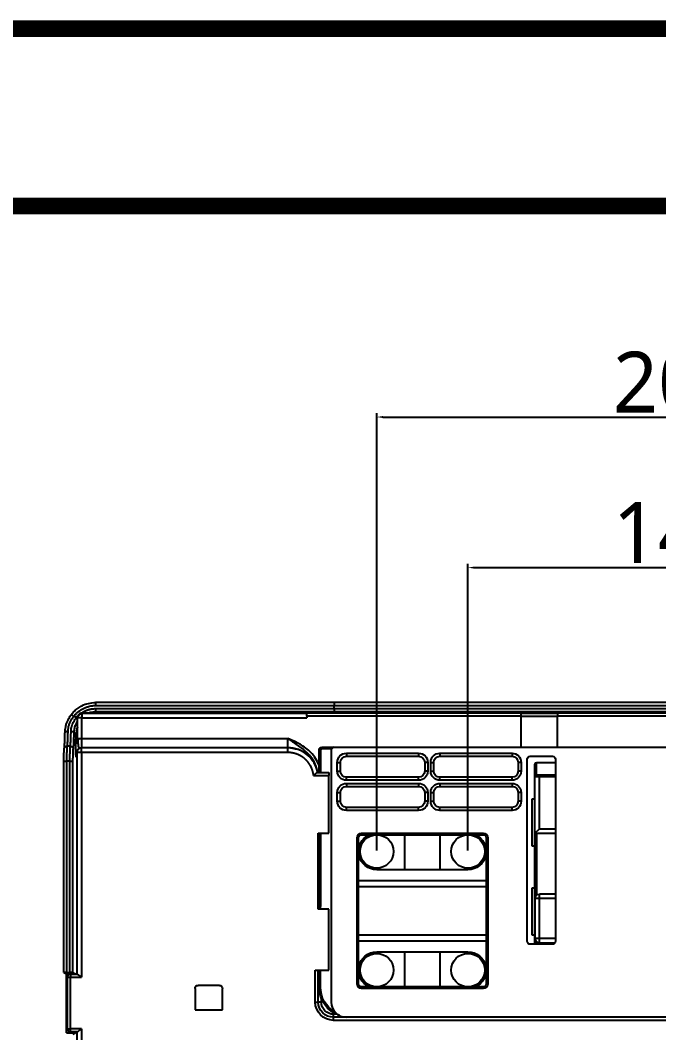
# Model space of a CAD drawing. Header units: millimetres. Extents: x 22 to 2359, y 6 to 1660.
# Drawn here: x 1629.1 to 1839.2, y 1327 to 1659.8 of the extents above; entities that cross this region are included whole.
import ezdxf

# ---------------------------------------------------------------- set-up
doc = ezdxf.new("R2010")
doc.units = ezdxf.units.MM
doc.layers.get('Defpoints').update_dxf_attribs({"linetype": 'CONTINUOUS'})
doc.layers.add('1LINE', color=7, linetype='CONTINUOUS')
doc.styles.add('Annotative', font='malgun.ttf')
doc.dimstyles.new('WOO', dxfattribs={"dimtxt": 20, "dimasz": 2, "dimexe": 1.25, "dimexo": 0.3, "dimgap": 1, "dimtad": 1, "dimdec": 1, "dimzin": 1, "dimdsep": 46, "dimtxsty": 'Annotative', "dimcen": 0, "dimclrd": 1, "dimclre": 1, "dimclrt": 2, "dimadec": 0, "dimazin": 0, "dimtfac": 1, "dimtdec": 1, "dimtofl": 0, "dimtmove": 0, "dimatfit": 3, "dimfxl": 0, "dimarcsym": 0})

# ---------------------------------------------------------------- blocks, each defined once
blk = doc.blocks.new('*D7')
at = {"layer": '1LINE', "color": 1, "lineweight": -2}
for p, q in [((1776.45, 1386.85), (1776.45, 1481.12)), ((1916.45, 1386.85), (1916.45, 1481.12)), ((1778.45, 1479.87), (1914.45, 1479.87))]:
    blk.add_line(p, q, dxfattribs=at)
at = {"layer": '1LINE', "color": 1}
for points in [[(1778.45, 1480.2), (1778.45, 1479.53), (1776.45, 1479.87)], [(1914.45, 1480.2), (1914.45, 1479.53), (1916.45, 1479.87)]]:
    blk.add_solid(points, dxfattribs=at)
at = {"layer": 'Defpoints', "color": 0}
for p in [(1916.45, 1479.87), (1776.45, 1386.55), (1916.45, 1386.55)]:
    blk.add_point(p, dxfattribs=at)
at = {"layer": '1LINE', "color": 2, "insert": (1846.45, 1491.25), "char_height": 20, "attachment_point": 5, "style": 'Annotative'}
blk.add_mtext('140', dxfattribs=at)
blk = doc.blocks.new('*D8')
at = {"layer": '1LINE', "color": 1, "lineweight": -2}
for p, q in [((1746.45, 1386.85), (1746.45, 1530.61)), ((1748.45, 1529.36), (1944.45, 1529.36)), ((1946.45, 1386.85), (1946.45, 1530.61))]:
    blk.add_line(p, q, dxfattribs=at)
at = {"layer": '1LINE', "color": 1}
for points in [[(1748.45, 1529.69), (1748.45, 1529.02), (1746.45, 1529.36)], [(1944.45, 1529.69), (1944.45, 1529.02), (1946.45, 1529.36)]]:
    blk.add_solid(points, dxfattribs=at)
at = {"layer": 'Defpoints', "color": 0}
for p in [(1946.45, 1529.36), (1746.45, 1386.55), (1946.45, 1386.55)]:
    blk.add_point(p, dxfattribs=at)
at = {"layer": '1LINE', "color": 2, "insert": (1846.45, 1540.69), "char_height": 20, "attachment_point": 5, "style": 'Annotative'}
blk.add_mtext('200', dxfattribs=at)

msp = doc.modelspace()

# ---------------------------------------------------------------- linework, layer by layer
at = {"layer": '1LINE'}
for p, q in [((1732.45, 1435.52), (1653.89, 1435.52)), ((1653.9, 1434.52), (1732.45, 1434.52)), ((2039.01, 1435.52), (1732.45, 1435.52)), ((1732.45, 1435.52), (1732.45, 1434.52)), ((1732.45, 1435.52), (1732.45, 1434.52)), ((1732.45, 1433.51), (1732.45, 1434.52)), ((1732.45, 1434.52), (2039, 1434.52)), ((1732.45, 1433.51), (1732.45, 1434.52)), ((1649.42, 1432.01), (1723.45, 1432.01)), ((1649.42, 1432.01), (1649.42, 1430.51)), ((1665.5, 1432.02), (1649.45, 1432.02)), ((1665.09, 1432.02), (1649.45, 1432.02)), ((1653.9, 1433.51), (1732.45, 1433.51)), ((1653.9, 1433.51), (1653.9, 1432.52)), ((1653.9, 1432.52), (1654.39, 1432.02)), ((1653.9, 1432.52), (1732.45, 1432.52)), ((1668.5, 1432.02), (1665.5, 1432.02)), ((1723.45, 1432.02), (1668.5, 1432.02)), ((1793.95, 1432.05), (1723.45, 1432.05)), ((1723.45, 1431.05), (1723.45, 1432.05)), ((1732.45, 1433.51), (2039, 1433.51)), ((1732.45, 1433.51), (1732.45, 1432.52)), ((1732.45, 1433.51), (1732.45, 1432.52)), ((1732.45, 1432.05), (1732.45, 1432.52)), ((1732.45, 1432.52), (2039, 1432.52)), ((1732.45, 1432.05), (1732.45, 1432.52)), ((1793.95, 1432.05), (1805.95, 1432.05)), ((1793.95, 1431.05), (1793.95, 1432.05)), ((1886.95, 1432.05), (1805.95, 1432.05)), ((1805.95, 1432.05), (1805.95, 1431.05)), ((1646.74, 1430.97), (1648, 1430.97)), ((1647.92, 1423.68), (1647.92, 1430.51)), ((1649.42, 1430.51), (1647.92, 1430.51)), ((1649.42, 1423.68), (1649.42, 1430.51)), ((1649.42, 1430.51), (1723.45, 1430.51)), ((1723.45, 1431.05), (1723.45, 1430.51)), ((1793.95, 1431.05), (1723.45, 1431.05)), ((1723.45, 1431), (1723.45, 1430.51)), ((1793.95, 1420.85), (1793.95, 1431.05)), ((1793.95, 1431.05), (1805.95, 1431.05)), ((1886.95, 1431.05), (1805.95, 1431.05)), ((1805.95, 1420.85), (1805.95, 1431.05)), ((1646.86, 1425.57), (1647.47, 1424.96)), ((1647.47, 1424.96), (1647.47, 1423.59)), ((1647.47, 1424.96), (1647.92, 1424.96)), ((1645.6, 1421.17), (1644.6, 1421.17)), ((1649.42, 1423.68), (1717.2, 1423.68)), ((1717.2, 1420.68), (1717.2, 1423.68)), ((1647.74, 1419.08), (1647.74, 1346.24)), ((1649.24, 1419.08), (1647.74, 1419.08)), ((1648.29, 1420.24), (1648.18, 1420.14)), ((1649.24, 1420.58), (1649.35, 1420.68)), ((1717.2, 1420.58), (1649.24, 1420.58)), ((1649.24, 1419.08), (1649.24, 1420.58)), ((1649.24, 1419.08), (1649.24, 1345.24)), ((1717.2, 1419.08), (1649.24, 1419.08)), ((1649.35, 1420.68), (1717.2, 1420.68)), ((1717.2, 1420.58), (1717.2, 1420.68)), ((1727.45, 1412.55), (1727.45, 1419.85)), ((1727.45, 1419.85), (1727.95, 1419.85)), ((1727.95, 1419.85), (1727.95, 1412.55)), ((1728.45, 1420.85), (1732.45, 1420.85)), ((1728.45, 1420.85), (1728.45, 1420.35)), ((1728.45, 1420.35), (1731.59, 1420.35)), ((1731.45, 1419.85), (1731.45, 1337.05)), ((1732.45, 1420.85), (1960.45, 1420.85)), ((1736.45, 1418.85), (1760.2, 1418.85)), ((1736.45, 1418.85), (1736.45, 1417.85)), ((1736.45, 1417.85), (1760.2, 1417.85)), ((1760.2, 1418.85), (1760.2, 1417.85)), ((1767.2, 1418.85), (1790.95, 1418.85)), ((1767.2, 1418.85), (1767.2, 1417.85)), ((1767.2, 1417.85), (1790.95, 1417.85)), ((1790.95, 1418.85), (1790.95, 1417.85)), ((1796.95, 1417.85), (1804.25, 1417.85)), ((1643.49, 1416.27), (1644.49, 1416.27)), ((1645.49, 1416.27), (1644.49, 1416.27)), ((1644.49, 1346.81), (1644.49, 1416.27)), ((1645.49, 1346.81), (1645.49, 1416.27)), ((1646.49, 1346.79), (1646.49, 1416.27)), ((1733.45, 1412.95), (1733.45, 1415.85)), ((1733.45, 1415.85), (1734.45, 1415.85)), ((1734.45, 1412.95), (1734.45, 1415.85)), ((1762.2, 1415.85), (1762.2, 1412.95)), ((1763.2, 1415.85), (1762.2, 1415.85)), ((1763.2, 1415.85), (1763.2, 1412.95)), ((1764.2, 1412.95), (1764.2, 1415.85)), ((1764.2, 1415.85), (1765.2, 1415.85)), ((1765.2, 1412.95), (1765.2, 1415.85)), ((1792.95, 1415.85), (1792.95, 1412.95)), ((1793.95, 1415.85), (1792.95, 1415.85)), ((1793.95, 1415.85), (1793.95, 1412.95)), ((1795.95, 1357.05), (1795.95, 1416.85)), ((1798.45, 1411.23), (1798.45, 1415.23)), ((1798.95, 1411.73), (1798.95, 1415.73)), ((1805.25, 1415.73), (1798.95, 1415.73)), ((1805.25, 1416.85), (1805.25, 1357.05)), ((1725.65, 1411.55), (1730.7, 1411.55)), ((1726.92, 1412.55), (1730.7, 1412.55)), ((1730.7, 1412.55), (1730.7, 1411.55)), ((1730.7, 1392.55), (1730.7, 1411.55)), ((1733.45, 1412.95), (1734.45, 1412.95)), ((1763.2, 1412.95), (1762.2, 1412.95)), ((1764.2, 1412.95), (1765.2, 1412.95)), ((1793.95, 1412.95), (1792.95, 1412.95)), ((1798.45, 1392.55), (1798.45, 1411.23)), ((1798.45, 1411.23), (1799.95, 1411.23)), ((1798.95, 1411.73), (1799.95, 1411.73)), ((1799.95, 1411.73), (1805.25, 1411.73)), ((1799.95, 1411.73), (1799.95, 1411.23)), ((1799.95, 1411.23), (1805.25, 1411.23)), ((1799.95, 1394.05), (1799.95, 1411.23)), ((1760.2, 1410.95), (1736.45, 1410.95)), ((1736.45, 1409.95), (1736.45, 1410.95)), ((1760.2, 1409.95), (1736.45, 1409.95)), ((1736.45, 1408.95), (1760.2, 1408.95)), ((1736.45, 1408.95), (1736.45, 1407.95)), ((1736.45, 1407.95), (1760.2, 1407.95)), ((1760.2, 1409.95), (1760.2, 1410.95)), ((1760.2, 1408.95), (1760.2, 1407.95)), ((1790.95, 1410.95), (1767.2, 1410.95)), ((1767.2, 1409.95), (1767.2, 1410.95)), ((1790.95, 1409.95), (1767.2, 1409.95)), ((1767.2, 1408.95), (1790.95, 1408.95)), ((1767.2, 1408.95), (1767.2, 1407.95)), ((1767.2, 1407.95), (1790.95, 1407.95)), ((1790.95, 1409.95), (1790.95, 1410.95)), ((1790.95, 1408.95), (1790.95, 1407.95)), ((1733.45, 1403.05), (1733.45, 1405.95)), ((1733.45, 1405.95), (1734.45, 1405.95)), ((1734.45, 1403.05), (1734.45, 1405.95)), ((1762.2, 1405.95), (1762.2, 1403.05)), ((1763.2, 1405.95), (1762.2, 1405.95)), ((1763.2, 1405.95), (1763.2, 1403.05)), ((1764.2, 1403.05), (1764.2, 1405.95)), ((1764.2, 1405.95), (1765.2, 1405.95)), ((1765.2, 1403.05), (1765.2, 1405.95)), ((1792.95, 1405.95), (1792.95, 1403.05)), ((1793.95, 1405.95), (1792.95, 1405.95)), ((1793.95, 1405.95), (1793.95, 1403.05)), ((1733.45, 1403.05), (1734.45, 1403.05)), ((1763.2, 1403.05), (1762.2, 1403.05)), ((1764.2, 1403.05), (1765.2, 1403.05)), ((1793.95, 1403.05), (1792.95, 1403.05)), ((1797.55, 1403.85), (1798.45, 1403.85)), ((1797.55, 1388.35), (1797.55, 1403.85)), ((1760.2, 1401.05), (1736.45, 1401.05)), ((1736.45, 1400.05), (1736.45, 1401.05)), ((1760.2, 1400.05), (1736.45, 1400.05)), ((1760.2, 1400.05), (1760.2, 1401.05)), ((1790.95, 1401.05), (1767.2, 1401.05)), ((1767.2, 1400.05), (1767.2, 1401.05)), ((1790.95, 1400.05), (1767.2, 1400.05)), ((1790.95, 1400.05), (1790.95, 1401.05)), ((1727.2, 1392.55), (1730.7, 1392.55)), ((1727.2, 1367.55), (1727.2, 1392.55)), ((1727.45, 1391.55), (1727.45, 1392.55)), ((1727.45, 1391.55), (1727.45, 1368.55)), ((1727.9, 1391.55), (1727.45, 1391.55)), ((1727.9, 1391.55), (1727.9, 1368.55)), ((1727.95, 1392.55), (1727.95, 1391.6)), ((1741.45, 1392.55), (1781.45, 1392.55)), ((1741.45, 1392.55), (1741.45, 1392.05)), ((1741.45, 1392.05), (1781.45, 1392.05)), ((1755.7, 1380.55), (1755.7, 1392.05)), ((1767.2, 1392.05), (1767.2, 1380.55)), ((1781.45, 1392.55), (1781.45, 1392.05)), ((1798.45, 1392.55), (1799.95, 1394.05)), ((1798.45, 1392.55), (1805.25, 1392.55)), ((1798.45, 1371.05), (1798.45, 1392.55)), ((1798.95, 1392.55), (1798.95, 1372.17)), ((1799.95, 1394.05), (1805.25, 1394.05)), ((1739.95, 1343.05), (1739.95, 1391.05)), ((1739.95, 1391.05), (1740.45, 1391.05)), ((1740.45, 1343.05), (1740.45, 1391.05)), ((1782.45, 1391.05), (1782.45, 1343.05)), ((1782.95, 1391.05), (1782.45, 1391.05)), ((1782.95, 1391.05), (1782.95, 1343.05)), ((1798.45, 1388.35), (1797.55, 1388.35)), ((1776.45, 1380.55), (1746.45, 1380.55)), ((1740.45, 1377.05), (1782.45, 1377.05)), ((1740.45, 1375.05), (1782.45, 1375.05)), ((1797.55, 1374.55), (1798.45, 1374.55)), ((1797.55, 1359.05), (1797.55, 1374.55)), ((1805.25, 1372.55), (1799.95, 1372.55)), ((1799.95, 1371.05), (1799.95, 1372.55)), ((1727.9, 1368.55), (1727.45, 1368.55)), ((1727.95, 1368.05), (1727.95, 1368.5)), ((1798.45, 1371.05), (1798.45, 1358.05)), ((1798.45, 1358.05), (1798.45, 1371.05)), ((1799.95, 1371.05), (1798.45, 1371.05)), ((1805.25, 1371.05), (1799.95, 1371.05)), ((1799.95, 1358.05), (1799.95, 1371.05)), ((1730.7, 1367.55), (1727.2, 1367.55)), ((1730.7, 1347.55), (1730.7, 1367.55)), ((1782.45, 1359.05), (1740.45, 1359.05)), ((1798.45, 1359.05), (1797.55, 1359.05)), ((1798.45, 1356.05), (1798.45, 1358.05)), ((1798.45, 1358.05), (1799.95, 1358.05)), ((1799.95, 1358.05), (1805.25, 1358.05)), ((1799.95, 1356.55), (1799.95, 1358.05)), ((1782.45, 1357.05), (1740.45, 1357.05)), ((1804.25, 1356.05), (1796.95, 1356.05)), ((1798.95, 1356.93), (1798.95, 1356.05)), ((1799.95, 1356.55), (1805.12, 1356.55)), ((1746.45, 1353.55), (1776.45, 1353.55)), ((1755.7, 1342.05), (1755.7, 1353.55)), ((1767.2, 1353.55), (1767.2, 1342.05)), ((1643.49, 1346.79), (1644.33, 1346.37)), ((1644.33, 1346.37), (1647.33, 1346.37)), ((1644.33, 1326.97), (1644.33, 1346.37)), ((1644.49, 1346.81), (1645.49, 1346.81)), ((1644.71, 1328.24), (1644.71, 1345.24)), ((1644.71, 1345.24), (1645.71, 1345.24)), ((1645.71, 1346.24), (1647.83, 1346.24)), ((1645.71, 1346.24), (1645.71, 1345.24)), ((1645.71, 1328.24), (1645.71, 1345.24)), ((1645.71, 1345.24), (1649.24, 1345.24)), ((1646.49, 1346.79), (1647.33, 1346.37)), ((1647.33, 1346.24), (1647.33, 1346.37)), ((1726.2, 1347.55), (1730.7, 1347.55)), ((1726.2, 1337.05), (1726.2, 1347.55)), ((1727.2, 1337.05), (1727.2, 1347.55)), ((1686.65, 1341.55), (1686.65, 1334.55)), ((1694.65, 1342.55), (1687.65, 1342.55)), ((1695.65, 1334.55), (1695.65, 1341.55)), ((1727.45, 1342.05), (1727.9, 1342.05)), ((1739.95, 1343.05), (1740.45, 1343.05)), ((1781.45, 1342.05), (1741.45, 1342.05)), ((1741.45, 1341.55), (1741.45, 1342.05)), ((1781.45, 1341.55), (1741.45, 1341.55)), ((1781.45, 1341.55), (1781.45, 1342.05)), ((1782.95, 1343.05), (1782.45, 1343.05)), ((1728.2, 1337.05), (1728.2, 1338.25)), ((1726.2, 1337.05), (1727.2, 1337.05)), ((1728.2, 1337.05), (1727.2, 1337.05)), ((1686.65, 1334.55), (1695.65, 1334.55)), ((1733.09, 1333.05), (1732.2, 1333.05)), ((1732.2, 1332.05), (1732.2, 1333.05)), ((1736.46, 1332.05), (1732.2, 1332.05)), ((1732.2, 1331.05), (1732.2, 1332.05)), ((1956.45, 1332.05), (1736.45, 1332.05)), ((1644.71, 1328.24), (1645.71, 1328.24)), ((1649.24, 1328.24), (1645.71, 1328.24)), ((1645.71, 1327.24), (1645.71, 1328.24)), ((1649.24, 1328.24), (1649.24, 1285.29)), ((1960.7, 1331.05), (1732.2, 1331.05)), ((1644.33, 1326.97), (1647.33, 1326.97)), ((1647.83, 1327.24), (1645.71, 1327.24)), ((1646.49, 1326.55), (1647.33, 1326.97)), ((1647.33, 1326.97), (1647.33, 1327.24)), ((1647.74, 1327.24), (1647.74, 1285.29))]:
    msp.add_line(p, q, dxfattribs=at)
at = {"layer": '1LINE', "color": 4, "const_width": 5.55}
for points in [[(24.82, 8.44), (2356.12, 8.44), (2356.12, 1657), (24.82, 1657)], [(116.41, 66.72), (2264.53, 66.72), (2264.53, 1598.72), (116.41, 1598.72)]]:
    msp.add_lwpolyline(points, close=True, dxfattribs=at)
at = {"layer": '1LINE'}
for centre in [(1746.45, 1386.55), (1776.45, 1386.55), (1746.45, 1347.55), (1776.45, 1347.55)]:
    msp.add_circle(centre, 5.5, dxfattribs=at)
for centre, radius, start, end in [((1649.42, 1430.51), 1.5, 135, 180), ((1670.54, 1431.25), 0.8, 90, 99.6522), ((1649.24, 1419.08), 1.5, 135, 180), ((1732.45, 1419.85), 1, 90, 180), ((1798.95, 1415.23), 0.5, 90, 180), ((1798.95, 1411.23), 0.5, 89.9982, 180), ((1727.95, 1391.55), 0.5, 174.2608, 180), ((1727.95, 1391.55), 0.05, 90, 180), ((1727.95, 1368.55), 0.5, 180, 185.7392), ((1727.95, 1368.55), 0.05, 180, 270), ((1799.95, 1358.05), 1.5, 180, 270), ((1736.45, 1337.05), 5, 180, 270)]:
    msp.add_arc(centre, radius, start, end, dxfattribs=at)
at = {"layer": '1LINE', "extrusion": (0, 0, -1)}
for centre, radius, start, end in [((-1728.45, 1419.85), 1, 0, 90), ((-1728.45, 1419.85), 0.5, 0, 90), ((-1736.45, 1415.85), 3, 0, 90), ((-1736.45, 1415.85), 2, 0, 90), ((-1760.2, 1415.85), 3, 90, 180), ((-1760.2, 1415.85), 2, 90, 180), ((-1767.2, 1415.85), 3, 0, 90), ((-1767.2, 1415.85), 2, 0, 90), ((-1790.95, 1415.85), 3, 90, 180), ((-1790.95, 1415.85), 2, 90, 180), ((-1796.95, 1416.85), 1, 0, 90), ((-1804.25, 1416.85), 1, 90, 180), ((-1760.2, 1412.95), 3, 180, 270), ((-1760.2, 1412.95), 2, 180, 270), ((-1790.95, 1412.95), 3, 180, 270), ((-1790.95, 1412.95), 2, 180, 270), ((-1736.45, 1405.95), 3, 0, 90), ((-1736.45, 1405.95), 2, 0, 90), ((-1760.2, 1405.95), 3, 90, 180), ((-1760.2, 1405.95), 2, 90, 180), ((-1767.2, 1405.95), 3, 0, 90), ((-1767.2, 1405.95), 2, 0, 90), ((-1790.95, 1405.95), 3, 90, 180), ((-1790.95, 1405.95), 2, 90, 180), ((-1760.2, 1403.05), 3, 180, 270), ((-1760.2, 1403.05), 2, 180, 270), ((-1790.95, 1403.05), 3, 180, 270), ((-1790.95, 1403.05), 2, 180, 270), ((-1741.45, 1391.05), 1.5, 0, 90), ((-1741.45, 1391.05), 1, 0, 90), ((-1776.45, 1386.55), 6, 113.5575, 270), ((-1781.45, 1391.05), 1.5, 90, 180), ((-1781.45, 1391.05), 1, 90, 180), ((-1799.95, 1371.05), 1.5, 0, 90), ((-1804.25, 1357.05), 1, 180, 270), ((-1776.45, 1347.55), 6, 90, 246.4425), ((-1645.71, 1345.24), 1, 0, 90), ((-1687.65, 1341.55), 1, 0, 90), ((-1694.65, 1341.55), 1, 90, 180), ((-1737.45, 1342.05), 10, 289.261, 0), ((-1737.45, 1342.05), 9.55, 300.1052, 0), ((-1781.45, 1343.05), 1.5, 180, 270), ((-1781.45, 1343.05), 1, 180, 270)]:
    msp.add_arc(centre, radius, start, end, dxfattribs=at)
at = {"layer": '1LINE', "extrusion": (7.49855e-33, 6.12303e-17, -1)}
for centre, radius, start, end in [((-1736.45, 1412.95), 3, 270, 0), ((-1736.45, 1412.95), 2, 270, 0), ((-1767.2, 1412.95), 3, 270, 0), ((-1767.2, 1412.95), 2, 270, 0), ((-1736.45, 1403.05), 3, 270, 0), ((-1736.45, 1403.05), 2, 270, 0), ((-1767.2, 1403.05), 3, 270, 0), ((-1767.2, 1403.05), 2, 270, 0), ((-1746.45, 1386.55), 6, 270, 66.4425), ((-1796.95, 1357.05), 1, 270, 0), ((-1746.45, 1347.55), 6, 293.5575, 90), ((-1741.45, 1343.05), 1.5, 270, 0), ((-1741.45, 1343.05), 1, 270, 0), ((-1732.2, 1337.05), 6, 270, 360), ((-1732.2, 1337.05), 5, 270, 360), ((-1732.2, 1337.05), 4, 270, 0), ((-1645.71, 1328.24), 1, 270, 0)]:
    msp.add_arc(centre, radius, start, end, dxfattribs=at)
at = {"layer": '1LINE'}
for centre, major_axis, ratio, start_param, end_param in [((1649.42, 1430.51), (1.06, -1.06), 0.999695, 2.356042, 3.141591), ((1644.86, 1425.57), (-1, 0.02), 0.490804, 4.722046, 6.323252), ((1649.24, 1419.08), (-1.06, 1.06), 0.999695, 5.497635, 6.283184), ((1717.2, 1410.68), (-10, 0), 0.999848, 3.329156, 4.712389), ((1644.49, 1346.79), (-1, 0), 0.017455, 4.712389, 6.282092), ((1645.49, 1346.79), (-1, 0), 0.017455, 3.176499, 4.712389)]:
    msp.add_ellipse(centre, major_axis=major_axis, ratio=ratio, start_param=start_param, end_param=end_param, dxfattribs=at)
for points, degree, knots in [([(1645.95, 1431.58), (1646.28, 1431.97), (1646.93, 1432.75), (1648.13, 1433.73), (1649.66, 1434.63), (1651.59, 1435.36), (1653.12, 1435.46), (1653.9, 1435.51)], 3, [0, 0, 0, 0, 0.166501, 0.333765, 0.5018, 0.745158, 1, 1, 1, 1]), ([(1646.74, 1430.97), (1646.85, 1431.11), (1647.07, 1431.38), (1647.54, 1431.89), (1648.17, 1432.48), (1649.01, 1433.09), (1649.77, 1433.52), (1650.4, 1433.81), (1651.05, 1434.06), (1651.87, 1434.3), (1652.72, 1434.45), (1653.39, 1434.51), (1653.73, 1434.51), (1653.9, 1434.52)], 3, [0, 0, 0, 0, 0.063366, 0.126123, 0.250945, 0.376387, 0.502501, 0.56572, 0.62885, 0.75398, 0.877004, 0.938341, 1, 1, 1, 1]), ([(1643.86, 1425.57), (1643.87, 1425.9), (1643.9, 1426.55), (1644.08, 1427.58), (1644.42, 1428.83), (1644.91, 1429.96), (1645.49, 1430.94), (1645.79, 1431.36), (1645.95, 1431.58)], 3, [0, 0, 0, 0, 0.163038, 0.326698, 0.492096, 0.766039, 0.879895, 1, 1, 1, 1]), ([(1648.53, 1431.44), (1648.74, 1431.63), (1648.97, 1431.81), (1649.55, 1432.27), (1650.21, 1432.61), (1650.58, 1432.8), (1650.97, 1432.96), (1651.4, 1433.13), (1651.84, 1433.24), (1652.33, 1433.37), (1652.82, 1433.44), (1653.36, 1433.51), (1653.9, 1433.51)], 2, [0, 0, 0, 0.133245, 0.133245, 0.422163, 0.422163, 0.566623, 0.566623, 0.711082, 0.711082, 0.855541, 0.855541, 1, 1, 1]), ([(1651.44, 1432.07), (1651.53, 1432.1), (1651.91, 1432.24), (1652.64, 1432.42), (1653.39, 1432.51), (1653.82, 1432.52), (1653.9, 1432.52)], 3, [0, 0, 0, 0, 0.107339, 0.48457, 0.898388, 1, 1, 1, 1]), ([(1644.86, 1426.06), (1644.86, 1426.3), (1644.9, 1426.81), (1645.04, 1427.65), (1645.32, 1428.57), (1645.72, 1429.48), (1646.21, 1430.28), (1646.57, 1430.76), (1646.74, 1430.97)], 3, [0, 0, 0, 0, 0.146377, 0.311029, 0.494913, 0.683304, 0.853406, 1, 1, 1, 1]), ([(1645.86, 1426.06), (1645.88, 1426.35), (1645.91, 1426.91), (1646.11, 1427.79), (1646.47, 1428.81), (1646.98, 1429.71), (1647.56, 1430.47), (1647.89, 1430.8), (1648.05, 1430.97)], 3, [0, 0, 0, 0, 0.170301, 0.335351, 0.497878, 0.755519, 0.877163, 1, 1, 1, 1]), ([(1646.86, 1425.57), (1646.87, 1425.76), (1646.88, 1426.15), (1647.01, 1426.97), (1647.3, 1428), (1647.7, 1428.79), (1647.91, 1429.14)], 3, [0, 0, 0, 0, 0.169849, 0.335615, 0.68977, 1, 1, 1, 1]), ([(1643.6, 1420.19), (1643.63, 1420.35), (1643.65, 1420.62), (1643.68, 1420.87), (1643.7, 1421.2), (1643.72, 1421.5), (1643.74, 1421.87), (1643.76, 1422.21), (1643.77, 1422.6), (1643.79, 1422.96), (1643.8, 1423.35), (1643.81, 1423.71), (1643.82, 1424.11), (1643.84, 1424.8), (1643.86, 1425.57)], 2, [0, 0, 0, 0.125, 0.125, 0.25, 0.25, 0.375, 0.375, 0.5, 0.5, 0.625, 0.625, 0.75, 0.75, 1, 1, 1]), ([(1644.6, 1421.17), (1644.6, 1421.19), (1644.63, 1421.33), (1644.67, 1421.66), (1644.72, 1422.3), (1644.76, 1423.02), (1644.79, 1423.78), (1644.82, 1424.55), (1644.84, 1425.31), (1644.85, 1425.82), (1644.86, 1426.06)], 3, [0, 0, 0, 0, 0.035835, 0.219695, 0.384995, 0.534254, 0.669008, 0.790798, 0.901308, 1, 1, 1, 1]), ([(1645.6, 1421.17), (1645.62, 1421.28), (1645.65, 1421.48), (1645.69, 1421.97), (1645.75, 1422.76), (1645.81, 1424.04), (1645.84, 1425.4), (1645.86, 1426.06)], 3, [0, 0, 0, 0, 0.157588, 0.300746, 0.429469, 0.725787, 1, 1, 1, 1]), ([(1646.6, 1420.19), (1646.62, 1420.32), (1646.65, 1420.56), (1646.7, 1421.11), (1646.74, 1421.92), (1646.79, 1422.97), (1646.83, 1424.32), (1646.85, 1425.14), (1646.86, 1425.57)], 3, [0, 0, 0, 0, 0.172453, 0.31556, 0.429285, 0.692574, 0.840151, 1, 1, 1, 1]), ([(1644.49, 1416.27), (1644.49, 1416.63), (1644.49, 1417.37), (1644.5, 1418.43), (1644.52, 1419.52), (1644.55, 1420.61), (1644.58, 1420.97), (1644.6, 1421.17)], 3, [0, 0, 0, 0, 0.158467, 0.321356, 0.488648, 0.719044, 1, 1, 1, 1]), ([(1645.49, 1416.27), (1645.49, 1416.64), (1645.49, 1417.39), (1645.5, 1418.48), (1645.52, 1419.37), (1645.54, 1420.06), (1645.56, 1420.55), (1645.58, 1420.95), (1645.59, 1421.1), (1645.6, 1421.17)], 3, [0, 0, 0, 0, 0.16186, 0.328407, 0.499644, 0.620596, 0.749797, 0.86575, 1, 1, 1, 1]), ([(1647.54, 1417.61), (1647.53, 1417.62), (1647.5, 1417.8), (1647.47, 1418.3), (1647.46, 1418.85), (1647.45, 1419.1), (1647.45, 1419.37), (1647.44, 1419.62), (1647.44, 1419.88), (1647.44, 1420.34), (1647.43, 1420.83), (1647.43, 1421.23), (1647.44, 1421.64), (1647.44, 1422.01), (1647.45, 1422.52), (1647.45, 1422.85), (1647.46, 1423.15), (1647.46, 1423.3), (1647.46, 1423.43), (1647.47, 1423.59)], 2, [0, 0, 0, 0.0625, 0.125, 0.25, 0.25, 0.3125, 0.3125, 0.375, 0.375, 0.5, 0.5, 0.625, 0.625, 0.75, 0.8125, 0.875, 0.9375, 0.9375, 1, 1, 1]), ([(1647.47, 1423.59), (1647.5, 1423.34), (1647.54, 1422.94), (1647.75, 1422.46), (1647.94, 1422.13), (1648.09, 1421.94), (1648.16, 1421.87)], 3, [0, 0, 0, 0, 0.408106, 0.621, 0.84068, 1, 1, 1, 1]), ([(1647.47, 1423.59), (1647.49, 1423.59), (1647.54, 1423.59), (1647.9, 1423.59), (1648.27, 1423.59), (1648.47, 1423.59)], 3, [0, 0, 0, 0, 0.273153, 0.606733, 1, 1, 1, 1]), ([(1648.03, 1423.72), (1648.05, 1423.19), (1648.11, 1422.27), (1648.23, 1421.14), (1648.34, 1420.62), (1648.41, 1420.49), (1648.43, 1420.46)], 3, [0, 0, 0, 0, 0.313389, 0.611246, 0.895138, 1, 1, 1, 1]), ([(1649.35, 1420.68), (1649.35, 1420.68), (1649.36, 1420.69), (1649.37, 1420.83), (1649.4, 1421.34), (1649.41, 1422.09), (1649.42, 1422.91), (1649.42, 1423.46), (1649.42, 1423.68)], 3, [0, 0, 0, 0, 0.013131, 0.226435, 0.437546, 0.64742, 0.858484, 1, 1, 1, 1]), ([(1726.5, 1414.61), (1726.14, 1415.54), (1725.23, 1417.18), (1723.52, 1419.06), (1721.88, 1420.41), (1720.43, 1421.44), (1719.19, 1422.3), (1718.13, 1423.03), (1717.5, 1423.48), (1717.2, 1423.68)], 3, [0, 0, 0, 0, 0.225893, 0.417582, 0.574938, 0.708719, 0.823181, 0.918774, 1, 1, 1, 1]), ([(1727.44, 1414.89), (1726.85, 1416.44), (1725.93, 1417.87), (1723.74, 1420.15), (1722.5, 1421.05), (1719.91, 1422.53), (1718.55, 1423.11), (1717.2, 1423.68)], 3, [0, 0, 0, 0, 0.352999, 0.352999, 0.6765, 0.6765, 1, 1, 1, 1]), ([(1643.49, 1416.27), (1643.49, 1416.57), (1643.49, 1416.87), (1643.49, 1417.19), (1643.5, 1417.84), (1643.51, 1418.47), (1643.53, 1419.04), (1643.55, 1419.52), (1643.56, 1419.8), (1643.57, 1419.95), (1643.59, 1420.13), (1643.6, 1420.19)], 2, [0, 0, 0, 0.125, 0.125, 0.25, 0.375, 0.5, 0.625, 0.75, 0.8125, 0.875, 1, 1, 1]), ([(1646.49, 1416.27), (1646.49, 1416.39), (1646.49, 1416.62), (1646.49, 1416.96), (1646.49, 1417.29), (1646.5, 1417.73), (1646.51, 1418.25), (1646.52, 1418.82), (1646.54, 1419.31), (1646.55, 1419.65), (1646.57, 1419.86), (1646.58, 1420), (1646.59, 1420.12), (1646.6, 1420.17), (1646.6, 1420.19)], 3, [0, 0, 0, 0, 0.063434, 0.125848, 0.187903, 0.250172, 0.375207, 0.50009, 0.624983, 0.750027, 0.81228, 0.874296, 0.936648, 1, 1, 1, 1]), ([(1647.74, 1419.34), (1647.68, 1419.36), (1647.57, 1419.44), (1647.46, 1419.65), (1647.44, 1419.87), (1647.44, 1420)], 3, [0, 0, 0, 0, 0.272961, 0.623432, 1, 1, 1, 1]), ([(1727.01, 1412.55), (1726.88, 1413.06), (1726.63, 1414.05), (1726.01, 1415.39), (1725.26, 1416.54), (1724.44, 1417.52), (1722.98, 1418.85), (1720.61, 1420.25), (1718.32, 1420.47), (1717.2, 1420.58)], 3, [0, 0, 0, 0, 0.114818, 0.222336, 0.322552, 0.415463, 0.501065, 0.755614, 1, 1, 1, 1]), ([(1725.65, 1411.55), (1725.56, 1412.31), (1725.13, 1413.75), (1724.6, 1414.78), (1724.18, 1415.44), (1723.47, 1416.37), (1722.31, 1417.42), (1721.3, 1418.03), (1720.6, 1418.38), (1719.5, 1418.8), (1717.99, 1419.08), (1717.2, 1419.08)], 2, [0, 0, 0, 0.125, 0.25, 0.3125, 0.375, 0.5, 0.625, 0.6875, 0.75, 0.875, 1, 1, 1]), ([(1725.65, 1411.55), (1725.72, 1411.62), (1725.87, 1411.75), (1726.14, 1412), (1726.44, 1412.26), (1726.74, 1412.5), (1726.86, 1412.53), (1726.92, 1412.55)], 3, [0, 0, 0, 0, 0.148598, 0.290382, 0.553133, 0.788432, 1, 1, 1, 1]), ([(1727.46, 1391.6), (1727.46, 1391.62), (1727.46, 1391.65), (1727.5, 1391.68), (1727.59, 1391.7), (1727.75, 1391.69), (1727.88, 1391.65), (1727.93, 1391.62), (1727.95, 1391.6)], 3, [0, 0, 0, 0, 0.096709, 0.207787, 0.468681, 0.764359, 0.890897, 1, 1, 1, 1]), ([(1727.95, 1368.5), (1727.93, 1368.49), (1727.88, 1368.45), (1727.76, 1368.42), (1727.6, 1368.4), (1727.5, 1368.42), (1727.46, 1368.45), (1727.46, 1368.49), (1727.46, 1368.5)], 3, [0, 0, 0, 0, 0.105896, 0.227134, 0.516857, 0.792074, 0.903052, 1, 1, 1, 1]), ([(1647.83, 1346.24), (1647.87, 1346.24), (1647.92, 1346.22), (1648.06, 1346.15), (1648.15, 1346.09), (1648.38, 1345.93), (1648.52, 1345.81), (1648.86, 1345.55), (1649.05, 1345.4), (1649.24, 1345.24), (1649.24, 1345.24), (1649.24, 1345.24)], 3, [0, 0, 0, 0, 0.166141, 0.166141, 0.369738, 0.369738, 0.653688, 0.653688, 0.996371, 0.996371, 1, 1, 1, 1]), ([(1649.24, 1328.24), (1649.16, 1328.17), (1649, 1328.04), (1648.7, 1327.8), (1648.36, 1327.53), (1648.02, 1327.29), (1647.89, 1327.26), (1647.83, 1327.24)], 3, [0, 0, 0, 0, 0.148754, 0.291033, 0.55543, 0.790255, 1, 1, 1, 1])]:
    msp.add_open_spline(points, degree=degree, knots=knots, dxfattribs=at)
for points, degree in [([(1653.9, 1435.51), (1653.9, 1435.53), (1653.9, 1435.05), (1653.9, 1434.52)], 3), ([(1649.45, 1432.02), (1649.45, 1432.02), (1649.43, 1432.01), (1649.42, 1432.01)], 2), ([(1668.5, 1432.02), (1668.5, 1432.02), (1668.5, 1432.02), (1668.5, 1432.02)], 3), ([(1647.93, 1427.43), (1647.67, 1426.64), (1647.57, 1425.8), (1647.47, 1424.96)], 3), ([(1648.11, 1422.36), (1647.87, 1422.28), (1647.64, 1422.19), (1647.42, 1422.09)], 3), ([(1647.92, 1423.68), (1647.91, 1423.68), (1648.63, 1423.68), (1649.42, 1423.68)], 3), ([(1717.2, 1419.08), (1717.2, 1419.85), (1717.2, 1420.56), (1717.2, 1420.58)], 3), ([(1643.49, 1346.79), (1643.49, 1416.27)], 1), ([(1727.01, 1412.55), (1727.01, 1412.55), (1726.98, 1412.55), (1726.92, 1412.55)], 3), ([(1727.45, 1367.55), (1727.45, 1368.55)], 1), ([(1727.95, 1367.55), (1727.95, 1367.72), (1727.95, 1367.88), (1727.95, 1368.05)], 3), ([(1727.45, 1347.05), (1727.45, 1347.55)], 1), ([(1727.45, 1347.05), (1727.47, 1347.05), (1727.67, 1347.05), (1727.91, 1347.05)], 3), ([(1727.45, 1342.05), (1727.45, 1347.05)], 1), ([(1727.9, 1342.05), (1727.91, 1343.72), (1727.91, 1345.39), (1727.91, 1347.05)], 3), ([(1727.91, 1347.05), (1727.92, 1347.22), (1727.92, 1347.39), (1727.92, 1347.55)], 3)]:
    msp.add_open_spline(points, degree=degree, dxfattribs=at)
for points, weights in [([(1645.95, 1431.58), (1645.93, 1431.59), (1646.26, 1431.34), (1646.74, 1430.97)], [1.18358204412, 0.938720805392, 0.938806014936, 1.18383767275]), ([(1647.85, 1418.69), (1647.64, 1418.35), (1647.54, 1417.98), (1647.54, 1417.61)], [1.03626253696, 1.0768078061, 1.15135343045, 1.25989940999]), ([(1648.29, 1420.24), (1648.58, 1420.54), (1648.96, 1420.68), (1649.35, 1420.68)], [1.0000182948, 1.00120182874, 1.0598095749, 1.17584153327]), ([(1645.49, 1416.27), (1646.06, 1416.27), (1646.47, 1416.27), (1646.49, 1416.27)], [1.15676120427, 0.943465741846, 0.947833928263, 1.16986576352])]:
    msp.add_rational_spline(points, weights, degree=3, dxfattribs=at)
for points, weights, knots in [([(1645.86, 1426.06), (1646.15, 1426.06), (1646.4, 1425.99), (1646.58, 1425.9), (1646.75, 1425.81), (1646.85, 1425.7), (1646.86, 1425.57)], [1.0068108308, 1.03128432831, 1.12171366487, 1.27809884048, 1.13439203686, 1.04638030205, 1.01406363604], [0, 0, 0, 0, 0.521124, 0.521124, 0.521124, 1, 1, 1, 1]), ([(1643.6, 1420.19), (1643.6, 1420.46), (1643.71, 1420.7), (1643.88, 1420.88), (1644.07, 1421.06), (1644.31, 1421.17), (1644.6, 1421.17)], [1.00914963889, 1.03657093762, 1.12562808067, 1.27632106804, 1.12149515895, 1.03173231842, 1.00703254645], [0, 0, 0, 0, 0.493236, 0.493236, 0.493236, 1, 1, 1, 1]), ([(1645.6, 1421.17), (1645.88, 1421.17), (1646.12, 1421.06), (1646.3, 1420.88), (1646.49, 1420.7), (1646.6, 1420.46), (1646.6, 1420.19)], [1.0078448629, 1.0333028372, 1.12072254974, 1.27010400053, 1.12072250092, 1.03330278006, 1.00784483794], [0, 0, 0, 0, 0.5, 0.5, 0.5, 1, 1, 1, 1])]:
    msp.add_rational_spline(points, weights, degree=3, knots=knots, dxfattribs=at)

# ---------------------------------------------------------------- dimensions: what is measured, and where the dimension line sits
for base, p1, p2, picture, middle in [((1946.45, 1529.36), (1746.45, 1386.55), (1946.45, 1386.55), '*D8', (1846.45, 1529.36)), ((1916.45, 1479.87), (1776.45, 1386.55), (1916.45, 1386.55), '*D7', (1846.45, 1479.87))]:
    dim = msp.add_linear_dim(base=base, p1=p1, p2=p2, dimstyle='WOO', override={"dimdec": 0}, dxfattribs=at)
    dim.commit()
    dim.dimension.update_dxf_attribs({"geometry": picture, "text_midpoint": middle, "dimtype": 160})

doc.saveas('drawing.dxf')
